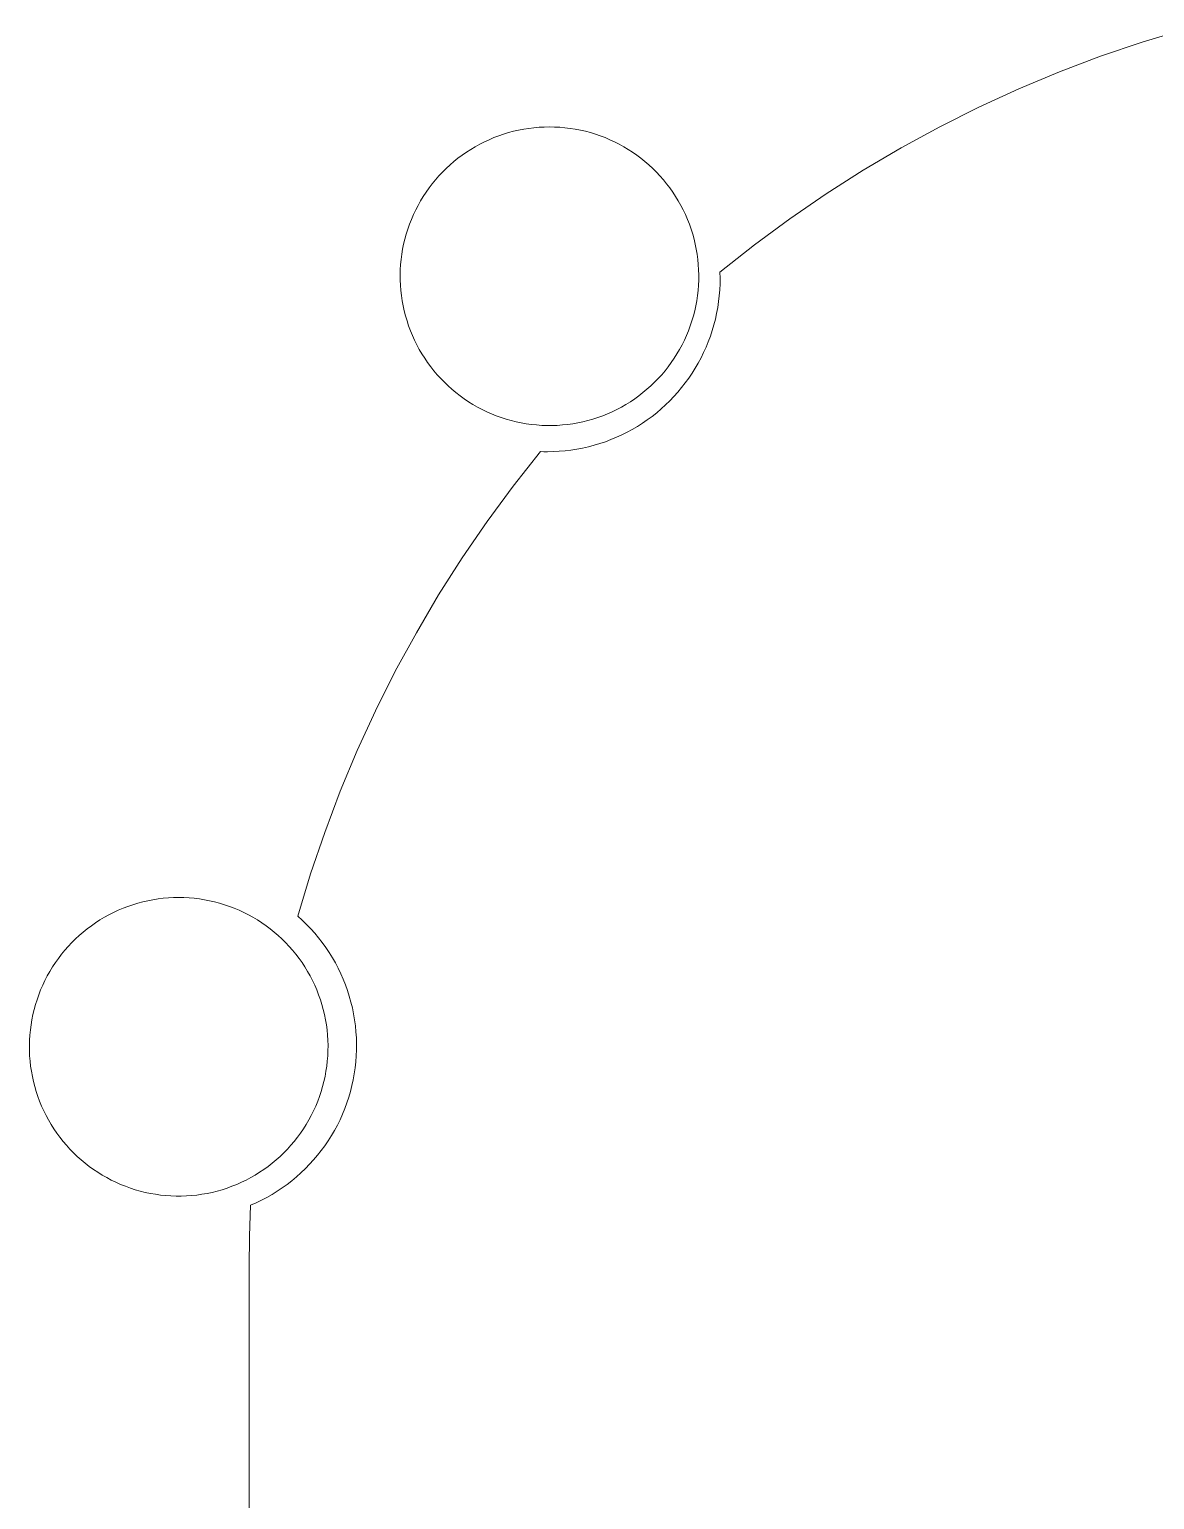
# Model space of a CAD drawing. Header units: millimetres. Extents: x 8434 to 10928, y 788 to 2545.
# Drawn here: x 9168.4 to 9215.6, y 1166.5 to 1228.2 of the extents above; entities that cross this region are included whole.
import ezdxf

# ---------------------------------------------------------------- set-up
doc = ezdxf.new("R2010")
doc.units = ezdxf.units.MM
doc.layers.add('ZANO_R', color=7, linetype='Continuous', lineweight=0)

msp = doc.modelspace()

# ---------------------------------------------------------------- linework, layer by layer
at = {"layer": 'ZANO_R'}
for p, q in [((9215.065, 1227.696), (9216.832, 1228.23)), ((9213.318, 1227.102), (9215.065, 1227.696)), ((9211.591, 1226.448), (9213.318, 1227.102)), ((9209.889, 1225.736), (9211.591, 1226.448)), ((9208.211, 1224.966), (9209.889, 1225.736)), ((9206.561, 1224.14), (9208.211, 1224.966)), ((9189.964, 1224.134), (9189.747, 1224.123)), ((9190.182, 1224.138), (9189.964, 1224.134)), ((9190.399, 1224.134), (9190.182, 1224.138)), ((9190.617, 1224.123), (9190.399, 1224.134)), ((9204.94, 1223.257), (9206.561, 1224.14)), ((9187.646, 1223.602), (9187.449, 1223.511)), ((9187.847, 1223.687), (9187.646, 1223.602)), ((9188.05, 1223.764), (9187.847, 1223.687)), ((9188.256, 1223.835), (9188.05, 1223.764)), ((9188.464, 1223.898), (9188.256, 1223.835)), ((9188.674, 1223.954), (9188.464, 1223.898)), ((9188.886, 1224.003), (9188.674, 1223.954)), ((9189.1, 1224.044), (9188.886, 1224.003)), ((9189.314, 1224.078), (9189.1, 1224.044)), ((9189.53, 1224.104), (9189.314, 1224.078)), ((9189.747, 1224.123), (9189.53, 1224.104)), ((9190.833, 1224.104), (9190.617, 1224.123)), ((9191.049, 1224.078), (9190.833, 1224.104)), ((9191.264, 1224.044), (9191.049, 1224.078)), ((9191.478, 1224.003), (9191.264, 1224.044)), ((9191.69, 1223.954), (9191.478, 1224.003)), ((9191.9, 1223.898), (9191.69, 1223.954)), ((9192.108, 1223.835), (9191.9, 1223.898)), ((9192.314, 1223.764), (9192.108, 1223.835)), ((9192.517, 1223.687), (9192.314, 1223.764)), ((9192.718, 1223.602), (9192.517, 1223.687)), ((9192.915, 1223.511), (9192.718, 1223.602)), ((9186.516, 1222.954), (9186.342, 1222.824)), ((9186.694, 1223.078), (9186.516, 1222.954)), ((9186.877, 1223.196), (9186.694, 1223.078)), ((9187.064, 1223.308), (9186.877, 1223.196)), ((9187.255, 1223.412), (9187.064, 1223.308)), ((9187.449, 1223.511), (9187.255, 1223.412)), ((9193.109, 1223.412), (9192.915, 1223.511)), ((9193.3, 1223.308), (9193.109, 1223.412)), ((9193.486, 1223.196), (9193.3, 1223.308)), ((9193.669, 1223.078), (9193.486, 1223.196)), ((9193.848, 1222.954), (9193.669, 1223.078)), ((9194.022, 1222.824), (9193.848, 1222.954)), ((9203.35, 1222.319), (9204.94, 1223.257)), ((9185.848, 1222.398), (9185.693, 1222.244)), ((9186.007, 1222.545), (9185.848, 1222.398)), ((9186.172, 1222.687), (9186.007, 1222.545)), ((9186.342, 1222.824), (9186.172, 1222.687)), ((9194.192, 1222.687), (9194.022, 1222.824)), ((9194.356, 1222.545), (9194.192, 1222.687)), ((9194.516, 1222.398), (9194.356, 1222.545)), ((9194.671, 1222.244), (9194.516, 1222.398)), ((9201.793, 1221.328), (9203.35, 1222.319)), ((9185.263, 1221.754), (9185.131, 1221.581)), ((9185.401, 1221.923), (9185.263, 1221.754)), ((9185.544, 1222.086), (9185.401, 1221.923)), ((9185.693, 1222.244), (9185.544, 1222.086)), ((9194.82, 1222.086), (9194.671, 1222.244)), ((9194.963, 1221.923), (9194.82, 1222.086)), ((9195.101, 1221.754), (9194.963, 1221.923)), ((9195.233, 1221.581), (9195.101, 1221.754)), ((9184.886, 1221.222), (9184.773, 1221.036)), ((9185.005, 1221.404), (9184.886, 1221.222)), ((9185.131, 1221.581), (9185.005, 1221.404)), ((9195.358, 1221.404), (9195.233, 1221.581)), ((9195.478, 1221.222), (9195.358, 1221.404)), ((9195.591, 1221.036), (9195.478, 1221.222)), ((9200.271, 1220.284), (9201.793, 1221.328)), ((9184.473, 1220.457), (9184.387, 1220.257)), ((9184.566, 1220.653), (9184.473, 1220.457)), ((9184.666, 1220.846), (9184.566, 1220.653)), ((9184.773, 1221.036), (9184.666, 1220.846)), ((9195.698, 1220.846), (9195.591, 1221.036)), ((9195.798, 1220.653), (9195.698, 1220.846)), ((9195.891, 1220.457), (9195.798, 1220.653)), ((9195.977, 1220.257), (9195.891, 1220.457)), ((9184.235, 1219.849), (9184.17, 1219.641)), ((9184.307, 1220.054), (9184.235, 1219.849)), ((9184.387, 1220.257), (9184.307, 1220.054)), ((9196.056, 1220.054), (9195.977, 1220.257)), ((9196.129, 1219.849), (9196.056, 1220.054)), ((9196.194, 1219.641), (9196.129, 1219.849)), ((9198.785, 1219.189), (9200.271, 1220.284)), ((9184.062, 1219.22), (9184.019, 1219.007)), ((9184.112, 1219.432), (9184.062, 1219.22)), ((9184.17, 1219.641), (9184.112, 1219.432)), ((9196.251, 1219.432), (9196.194, 1219.641)), ((9196.302, 1219.22), (9196.251, 1219.432)), ((9196.345, 1219.007), (9196.302, 1219.22)), ((9183.955, 1218.577), (9183.934, 1218.36)), ((9183.983, 1218.792), (9183.955, 1218.577)), ((9184.019, 1219.007), (9183.983, 1218.792)), ((9196.381, 1218.792), (9196.345, 1219.007)), ((9196.409, 1218.577), (9196.381, 1218.792)), ((9196.43, 1218.36), (9196.409, 1218.577)), ((9197.338, 1218.043), (9198.785, 1219.189)), ((9183.921, 1218.143), (9183.915, 1217.925)), ((9183.934, 1218.36), (9183.921, 1218.143)), ((9196.443, 1218.143), (9196.43, 1218.36)), ((9196.449, 1217.925), (9196.443, 1218.143)), ((9197.338, 1218.043), (9197.344, 1217.795)), ((9183.915, 1217.925), (9183.917, 1217.708)), ((9183.917, 1217.708), (9183.926, 1217.491)), ((9183.926, 1217.491), (9183.943, 1217.274)), ((9196.42, 1217.274), (9196.437, 1217.491)), ((9196.437, 1217.491), (9196.447, 1217.708)), ((9196.447, 1217.708), (9196.449, 1217.925)), ((9197.341, 1217.546), (9197.329, 1217.298)), ((9197.344, 1217.795), (9197.341, 1217.546)), ((9183.943, 1217.274), (9183.968, 1217.058)), ((9183.968, 1217.058), (9184, 1216.842)), ((9184, 1216.842), (9184.039, 1216.628)), ((9196.324, 1216.628), (9196.364, 1216.842)), ((9196.364, 1216.842), (9196.396, 1217.058)), ((9196.396, 1217.058), (9196.42, 1217.274)), ((9197.281, 1216.804), (9197.244, 1216.558)), ((9197.309, 1217.051), (9197.281, 1216.804)), ((9197.329, 1217.298), (9197.309, 1217.051)), ((9184.039, 1216.628), (9184.086, 1216.416)), ((9184.086, 1216.416), (9184.14, 1216.205)), ((9184.14, 1216.205), (9184.202, 1215.997)), ((9196.162, 1215.997), (9196.223, 1216.205)), ((9196.223, 1216.205), (9196.278, 1216.416)), ((9196.278, 1216.416), (9196.324, 1216.628)), ((9197.199, 1216.314), (9197.145, 1216.072)), ((9197.244, 1216.558), (9197.199, 1216.314)), ((9184.202, 1215.997), (9184.27, 1215.79)), ((9184.27, 1215.79), (9184.346, 1215.586)), ((9184.346, 1215.586), (9184.429, 1215.385)), ((9195.935, 1215.385), (9196.018, 1215.586)), ((9196.018, 1215.586), (9196.093, 1215.79)), ((9196.093, 1215.79), (9196.162, 1215.997)), ((9197.013, 1215.593), (9196.935, 1215.357)), ((9197.083, 1215.831), (9197.013, 1215.593)), ((9197.145, 1216.072), (9197.083, 1215.831)), ((9184.429, 1215.385), (9184.519, 1215.187)), ((9184.519, 1215.187), (9184.615, 1214.992)), ((9184.615, 1214.992), (9184.719, 1214.801)), ((9195.645, 1214.801), (9195.748, 1214.992)), ((9195.748, 1214.992), (9195.845, 1215.187)), ((9195.845, 1215.187), (9195.935, 1215.385)), ((9196.755, 1214.894), (9196.653, 1214.668)), ((9196.849, 1215.124), (9196.755, 1214.894)), ((9196.935, 1215.357), (9196.849, 1215.124)), ((9184.719, 1214.801), (9184.828, 1214.613)), ((9184.828, 1214.613), (9184.945, 1214.429)), ((9184.945, 1214.429), (9185.067, 1214.249)), ((9195.296, 1214.249), (9195.419, 1214.429)), ((9195.419, 1214.429), (9195.535, 1214.613)), ((9195.535, 1214.613), (9195.645, 1214.801)), ((9196.543, 1214.445), (9196.426, 1214.226)), ((9196.653, 1214.668), (9196.543, 1214.445)), ((9185.067, 1214.249), (9185.196, 1214.074)), ((9185.196, 1214.074), (9185.331, 1213.903)), ((9185.331, 1213.903), (9185.472, 1213.737)), ((9185.472, 1213.737), (9185.618, 1213.576)), ((9194.746, 1213.576), (9194.892, 1213.737)), ((9194.892, 1213.737), (9195.033, 1213.903)), ((9195.033, 1213.903), (9195.168, 1214.074)), ((9195.168, 1214.074), (9195.296, 1214.249)), ((9196.169, 1213.801), (9196.03, 1213.595)), ((9196.301, 1214.011), (9196.169, 1213.801)), ((9196.426, 1214.226), (9196.301, 1214.011)), ((9185.618, 1213.576), (9185.77, 1213.42)), ((9185.77, 1213.42), (9185.927, 1213.27)), ((9185.927, 1213.27), (9186.089, 1213.125)), ((9186.089, 1213.125), (9186.256, 1212.986)), ((9194.107, 1212.986), (9194.275, 1213.125)), ((9194.275, 1213.125), (9194.437, 1213.27)), ((9194.437, 1213.27), (9194.594, 1213.42)), ((9194.594, 1213.42), (9194.746, 1213.576)), ((9195.731, 1213.198), (9195.572, 1213.008)), ((9195.884, 1213.394), (9195.731, 1213.198)), ((9196.03, 1213.595), (9195.884, 1213.394)), ((9186.256, 1212.986), (9186.428, 1212.853)), ((9186.428, 1212.853), (9186.605, 1212.725)), ((9186.605, 1212.725), (9186.785, 1212.604)), ((9186.785, 1212.604), (9186.97, 1212.49)), ((9186.97, 1212.49), (9187.159, 1212.381)), ((9193.205, 1212.381), (9193.394, 1212.49)), ((9193.394, 1212.49), (9193.578, 1212.604)), ((9193.578, 1212.604), (9193.759, 1212.725)), ((9193.759, 1212.725), (9193.936, 1212.853)), ((9193.936, 1212.853), (9194.107, 1212.986)), ((9195.055, 1212.471), (9194.871, 1212.304)), ((9195.234, 1212.644), (9195.055, 1212.471)), ((9195.406, 1212.823), (9195.234, 1212.644)), ((9195.572, 1213.008), (9195.406, 1212.823)), ((9187.159, 1212.381), (9187.351, 1212.28)), ((9187.351, 1212.28), (9187.547, 1212.185)), ((9187.547, 1212.185), (9187.746, 1212.097)), ((9187.746, 1212.097), (9187.948, 1212.016)), ((9187.948, 1212.016), (9188.152, 1211.942)), ((9188.152, 1211.942), (9188.359, 1211.875)), ((9188.359, 1211.875), (9188.569, 1211.815)), ((9188.569, 1211.815), (9188.78, 1211.763)), ((9191.584, 1211.763), (9191.795, 1211.815)), ((9191.795, 1211.815), (9192.004, 1211.875)), ((9192.004, 1211.875), (9192.211, 1211.942)), ((9192.211, 1211.942), (9192.416, 1212.016)), ((9192.416, 1212.016), (9192.618, 1212.097)), ((9192.618, 1212.097), (9192.817, 1212.185)), ((9192.817, 1212.185), (9193.012, 1212.28)), ((9193.012, 1212.28), (9193.205, 1212.381)), ((9194.287, 1211.842), (9194.082, 1211.702)), ((9194.487, 1211.989), (9194.287, 1211.842)), ((9194.682, 1212.143), (9194.487, 1211.989)), ((9194.871, 1212.304), (9194.682, 1212.143)), ((9188.78, 1211.763), (9188.993, 1211.718)), ((9188.993, 1211.718), (9189.207, 1211.68)), ((9189.207, 1211.68), (9189.422, 1211.65)), ((9189.422, 1211.65), (9189.639, 1211.628)), ((9189.639, 1211.628), (9189.856, 1211.613)), ((9189.856, 1211.613), (9190.073, 1211.605)), ((9190.073, 1211.605), (9190.291, 1211.605)), ((9190.291, 1211.605), (9190.508, 1211.613)), ((9190.508, 1211.613), (9190.725, 1211.628)), ((9190.725, 1211.628), (9190.941, 1211.65)), ((9190.941, 1211.65), (9191.157, 1211.68)), ((9191.157, 1211.68), (9191.371, 1211.718)), ((9191.371, 1211.718), (9191.584, 1211.763)), ((9193.217, 1211.214), (9192.991, 1211.111)), ((9193.439, 1211.325), (9193.217, 1211.214)), ((9193.658, 1211.443), (9193.439, 1211.325)), ((9193.872, 1211.569), (9193.658, 1211.443)), ((9194.082, 1211.702), (9193.872, 1211.569)), ((9191.084, 1210.575), (9190.838, 1210.545)), ((9191.33, 1210.613), (9191.084, 1210.575)), ((9191.574, 1210.659), (9191.33, 1210.613)), ((9191.816, 1210.714), (9191.574, 1210.659)), ((9192.056, 1210.777), (9191.816, 1210.714)), ((9192.294, 1210.849), (9192.056, 1210.777)), ((9192.529, 1210.928), (9192.294, 1210.849)), ((9192.762, 1211.016), (9192.529, 1210.928)), ((9192.991, 1211.111), (9192.762, 1211.016)), ((9188.662, 1209.065), (9189.807, 1210.512)), ((9189.807, 1210.512), (9189.95, 1210.508)), ((9189.95, 1210.508), (9190.094, 1210.507)), ((9190.342, 1210.511), (9190.094, 1210.507)), ((9190.59, 1210.524), (9190.342, 1210.511)), ((9190.838, 1210.545), (9190.59, 1210.524)), ((9187.566, 1207.58), (9188.662, 1209.065)), ((9186.522, 1206.058), (9187.566, 1207.58)), ((9185.531, 1204.501), (9186.522, 1206.058)), ((9184.594, 1202.911), (9185.531, 1204.501)), ((9183.711, 1201.29), (9184.594, 1202.911)), ((9182.884, 1199.639), (9183.711, 1201.29)), ((9182.114, 1197.962), (9182.884, 1199.639)), ((9181.402, 1196.259), (9182.114, 1197.962)), ((9180.749, 1194.533), (9181.402, 1196.259)), ((9180.155, 1192.785), (9180.749, 1194.533)), ((9179.621, 1191.019), (9180.155, 1192.785)), ((9172.693, 1191.496), (9172.487, 1191.426)), ((9172.901, 1191.559), (9172.693, 1191.496)), ((9173.111, 1191.615), (9172.901, 1191.559)), ((9173.323, 1191.664), (9173.111, 1191.615)), ((9173.536, 1191.705), (9173.323, 1191.664)), ((9173.751, 1191.739), (9173.536, 1191.705)), ((9173.967, 1191.766), (9173.751, 1191.739)), ((9174.184, 1191.784), (9173.967, 1191.766)), ((9174.401, 1191.796), (9174.184, 1191.784)), ((9174.619, 1191.8), (9174.401, 1191.796)), ((9174.836, 1191.796), (9174.619, 1191.8)), ((9175.054, 1191.784), (9174.836, 1191.796)), ((9175.27, 1191.766), (9175.054, 1191.784)), ((9175.486, 1191.739), (9175.27, 1191.766)), ((9175.701, 1191.705), (9175.486, 1191.739)), ((9175.915, 1191.664), (9175.701, 1191.705)), ((9176.127, 1191.615), (9175.915, 1191.664)), ((9176.337, 1191.559), (9176.127, 1191.615)), ((9176.545, 1191.496), (9176.337, 1191.559)), ((9176.751, 1191.426), (9176.545, 1191.496)), ((9171.314, 1190.857), (9171.131, 1190.74)), ((9171.501, 1190.969), (9171.314, 1190.857)), ((9171.692, 1191.074), (9171.501, 1190.969)), ((9171.886, 1191.172), (9171.692, 1191.074)), ((9172.083, 1191.264), (9171.886, 1191.172)), ((9172.283, 1191.348), (9172.083, 1191.264)), ((9172.487, 1191.426), (9172.283, 1191.348)), ((9176.954, 1191.348), (9176.751, 1191.426)), ((9177.155, 1191.264), (9176.954, 1191.348)), ((9177.352, 1191.172), (9177.155, 1191.264)), ((9177.546, 1191.074), (9177.352, 1191.172)), ((9177.737, 1190.969), (9177.546, 1191.074)), ((9177.923, 1190.857), (9177.737, 1190.969)), ((9178.106, 1190.74), (9177.923, 1190.857)), ((9179.808, 1190.848), (9179.621, 1191.019)), ((9179.989, 1190.672), (9179.808, 1190.848)), ((9170.444, 1190.207), (9170.285, 1190.059)), ((9170.609, 1190.349), (9170.444, 1190.207)), ((9170.779, 1190.485), (9170.609, 1190.349)), ((9170.953, 1190.615), (9170.779, 1190.485)), ((9171.131, 1190.74), (9170.953, 1190.615)), ((9178.285, 1190.615), (9178.106, 1190.74)), ((9178.459, 1190.485), (9178.285, 1190.615)), ((9178.629, 1190.349), (9178.459, 1190.485)), ((9178.793, 1190.207), (9178.629, 1190.349)), ((9178.953, 1190.059), (9178.793, 1190.207)), ((9180.164, 1190.489), (9179.989, 1190.672)), ((9180.332, 1190.3), (9180.164, 1190.489)), ((9180.494, 1190.105), (9180.332, 1190.3)), ((9169.837, 1189.584), (9169.7, 1189.416)), ((9169.981, 1189.747), (9169.837, 1189.584)), ((9170.13, 1189.906), (9169.981, 1189.747)), ((9170.285, 1190.059), (9170.13, 1189.906)), ((9179.108, 1189.906), (9178.953, 1190.059)), ((9179.257, 1189.747), (9179.108, 1189.906)), ((9179.4, 1189.584), (9179.257, 1189.747)), ((9179.538, 1189.416), (9179.4, 1189.584)), ((9180.648, 1189.905), (9180.494, 1190.105)), ((9180.796, 1189.699), (9180.648, 1189.905)), ((9180.936, 1189.489), (9180.796, 1189.699)), ((9169.442, 1189.065), (9169.323, 1188.883)), ((9169.568, 1189.243), (9169.442, 1189.065)), ((9169.7, 1189.416), (9169.568, 1189.243)), ((9179.67, 1189.243), (9179.538, 1189.416)), ((9179.795, 1189.065), (9179.67, 1189.243)), ((9179.915, 1188.883), (9179.795, 1189.065)), ((9181.069, 1189.273), (9180.936, 1189.489)), ((9181.195, 1189.054), (9181.069, 1189.273)), ((9181.312, 1188.829), (9181.195, 1189.054)), ((9169.103, 1188.508), (9169.003, 1188.315)), ((9169.21, 1188.697), (9169.103, 1188.508)), ((9169.323, 1188.883), (9169.21, 1188.697)), ((9180.028, 1188.697), (9179.915, 1188.883)), ((9180.135, 1188.508), (9180.028, 1188.697)), ((9180.234, 1188.315), (9180.135, 1188.508)), ((9181.422, 1188.601), (9181.312, 1188.829)), ((9181.524, 1188.37), (9181.422, 1188.601)), ((9181.617, 1188.135), (9181.524, 1188.37)), ((9168.824, 1187.918), (9168.744, 1187.716)), ((9168.91, 1188.118), (9168.824, 1187.918)), ((9169.003, 1188.315), (9168.91, 1188.118)), ((9180.328, 1188.118), (9180.234, 1188.315)), ((9180.414, 1187.918), (9180.328, 1188.118)), ((9180.493, 1187.716), (9180.414, 1187.918)), ((9181.703, 1187.896), (9181.617, 1188.135)), ((9181.779, 1187.655), (9181.703, 1187.896)), ((9168.607, 1187.303), (9168.549, 1187.093)), ((9168.672, 1187.51), (9168.607, 1187.303)), ((9168.744, 1187.716), (9168.672, 1187.51)), ((9180.565, 1187.51), (9180.493, 1187.716)), ((9180.631, 1187.303), (9180.565, 1187.51)), ((9180.688, 1187.093), (9180.631, 1187.303)), ((9181.848, 1187.412), (9181.779, 1187.655)), ((9181.908, 1187.166), (9181.848, 1187.412)), ((9181.959, 1186.918), (9181.908, 1187.166)), ((9168.456, 1186.668), (9168.42, 1186.454)), ((9168.499, 1186.882), (9168.456, 1186.668)), ((9168.549, 1187.093), (9168.499, 1186.882)), ((9180.739, 1186.882), (9180.688, 1187.093)), ((9180.782, 1186.668), (9180.739, 1186.882)), ((9180.818, 1186.454), (9180.782, 1186.668)), ((9182.002, 1186.669), (9181.959, 1186.918)), ((9182.036, 1186.418), (9182.002, 1186.669)), ((9168.371, 1186.022), (9168.358, 1185.804)), ((9168.392, 1186.238), (9168.371, 1186.022)), ((9168.42, 1186.454), (9168.392, 1186.238)), ((9180.846, 1186.238), (9180.818, 1186.454)), ((9180.867, 1186.022), (9180.846, 1186.238)), ((9180.88, 1185.804), (9180.867, 1186.022)), ((9182.061, 1186.166), (9182.036, 1186.418)), ((9182.077, 1185.914), (9182.061, 1186.166)), ((9182.085, 1185.661), (9182.077, 1185.914)), ((9168.358, 1185.804), (9168.352, 1185.587)), ((9168.352, 1185.587), (9168.354, 1185.369)), ((9168.354, 1185.369), (9168.363, 1185.152)), ((9180.874, 1185.152), (9180.884, 1185.369)), ((9180.886, 1185.587), (9180.88, 1185.804)), ((9180.884, 1185.369), (9180.886, 1185.587)), ((9182.073, 1185.155), (9182.083, 1185.408)), ((9182.083, 1185.408), (9182.085, 1185.661)), ((9168.363, 1185.152), (9168.38, 1184.935)), ((9168.38, 1184.935), (9168.405, 1184.719)), ((9168.405, 1184.719), (9168.437, 1184.504)), ((9180.801, 1184.504), (9180.833, 1184.719)), ((9180.833, 1184.719), (9180.857, 1184.935)), ((9180.857, 1184.935), (9180.874, 1185.152)), ((9181.99, 1184.4), (9182.026, 1184.651)), ((9182.026, 1184.651), (9182.054, 1184.902)), ((9182.054, 1184.902), (9182.073, 1185.155)), ((9168.437, 1184.504), (9168.476, 1184.29)), ((9168.476, 1184.29), (9168.523, 1184.077)), ((9168.523, 1184.077), (9168.577, 1183.867)), ((9180.66, 1183.867), (9180.715, 1184.077)), ((9180.715, 1184.077), (9180.761, 1184.29)), ((9180.761, 1184.29), (9180.801, 1184.504)), ((9181.891, 1183.904), (9181.945, 1184.151)), ((9181.945, 1184.151), (9181.99, 1184.4)), ((9168.577, 1183.867), (9168.639, 1183.658)), ((9168.639, 1183.658), (9168.707, 1183.452)), ((9168.707, 1183.452), (9168.783, 1183.248)), ((9180.454, 1183.248), (9180.53, 1183.452)), ((9180.53, 1183.452), (9180.599, 1183.658)), ((9180.599, 1183.658), (9180.66, 1183.867)), ((9181.678, 1183.176), (9181.757, 1183.416)), ((9181.757, 1183.416), (9181.828, 1183.659)), ((9181.828, 1183.659), (9181.891, 1183.904)), ((9168.783, 1183.248), (9168.866, 1183.047)), ((9168.866, 1183.047), (9168.956, 1182.848)), ((9168.956, 1182.848), (9169.052, 1182.654)), ((9180.185, 1182.654), (9180.282, 1182.848)), ((9180.282, 1182.848), (9180.372, 1183.047)), ((9180.372, 1183.047), (9180.454, 1183.248)), ((9181.494, 1182.704), (9181.59, 1182.939)), ((9181.59, 1182.939), (9181.678, 1183.176)), ((9169.052, 1182.654), (9169.156, 1182.462)), ((9169.156, 1182.462), (9169.265, 1182.274)), ((9169.265, 1182.274), (9169.382, 1182.09)), ((9179.856, 1182.09), (9179.972, 1182.274)), ((9179.972, 1182.274), (9180.082, 1182.462)), ((9180.082, 1182.462), (9180.185, 1182.654)), ((9181.158, 1182.024), (9181.278, 1182.247)), ((9181.278, 1182.247), (9181.39, 1182.474)), ((9181.39, 1182.474), (9181.494, 1182.704)), ((9169.382, 1182.09), (9169.504, 1181.911)), ((9169.504, 1181.911), (9169.633, 1181.735)), ((9169.633, 1181.735), (9169.768, 1181.565)), ((9169.768, 1181.565), (9169.908, 1181.399)), ((9179.329, 1181.399), (9179.47, 1181.565)), ((9179.47, 1181.565), (9179.604, 1181.735)), ((9179.604, 1181.735), (9179.733, 1181.911)), ((9179.733, 1181.911), (9179.856, 1182.09)), ((9180.752, 1181.383), (9180.895, 1181.592)), ((9180.895, 1181.592), (9181.03, 1181.806)), ((9181.03, 1181.806), (9181.158, 1182.024)), ((9169.908, 1181.399), (9170.055, 1181.238)), ((9170.055, 1181.238), (9170.207, 1181.082)), ((9170.207, 1181.082), (9170.364, 1180.931)), ((9178.874, 1180.931), (9179.031, 1181.082)), ((9179.031, 1181.082), (9179.183, 1181.238)), ((9179.183, 1181.238), (9179.329, 1181.399)), ((9180.282, 1180.787), (9180.445, 1180.98)), ((9180.445, 1180.98), (9180.602, 1181.179)), ((9180.602, 1181.179), (9180.752, 1181.383)), ((9170.364, 1180.931), (9170.526, 1180.787)), ((9170.526, 1180.787), (9170.693, 1180.647)), ((9170.693, 1180.647), (9170.865, 1180.514)), ((9170.865, 1180.514), (9171.042, 1180.387)), ((9171.042, 1180.387), (9171.222, 1180.266)), ((9178.015, 1180.266), (9178.196, 1180.387)), ((9178.196, 1180.387), (9178.372, 1180.514)), ((9178.372, 1180.514), (9178.544, 1180.647)), ((9178.544, 1180.647), (9178.712, 1180.787)), ((9178.712, 1180.787), (9178.874, 1180.931)), ((9179.752, 1180.244), (9179.935, 1180.419)), ((9179.935, 1180.419), (9180.112, 1180.6)), ((9180.112, 1180.6), (9180.282, 1180.787)), ((9171.222, 1180.266), (9171.407, 1180.151)), ((9171.407, 1180.151), (9171.596, 1180.043)), ((9171.596, 1180.043), (9171.788, 1179.941)), ((9171.788, 1179.941), (9171.984, 1179.846)), ((9171.984, 1179.846), (9172.183, 1179.758)), ((9172.183, 1179.758), (9172.385, 1179.677)), ((9176.853, 1179.677), (9177.055, 1179.758)), ((9177.055, 1179.758), (9177.254, 1179.846)), ((9177.254, 1179.846), (9177.449, 1179.941)), ((9177.449, 1179.941), (9177.642, 1180.043)), ((9177.642, 1180.043), (9177.83, 1180.151)), ((9177.83, 1180.151), (9178.015, 1180.266)), ((9178.962, 1179.612), (9179.168, 1179.759)), ((9179.168, 1179.759), (9179.368, 1179.914)), ((9179.368, 1179.914), (9179.563, 1180.076)), ((9179.563, 1180.076), (9179.752, 1180.244)), ((9172.385, 1179.677), (9172.589, 1179.603)), ((9172.589, 1179.603), (9172.796, 1179.536)), ((9172.796, 1179.536), (9173.006, 1179.477)), ((9173.006, 1179.477), (9173.217, 1179.424)), ((9173.217, 1179.424), (9173.43, 1179.379)), ((9173.43, 1179.379), (9173.644, 1179.342)), ((9173.644, 1179.342), (9173.859, 1179.312)), ((9173.859, 1179.312), (9174.076, 1179.289)), ((9174.076, 1179.289), (9174.293, 1179.274)), ((9174.293, 1179.274), (9174.51, 1179.266)), ((9174.51, 1179.266), (9174.728, 1179.266)), ((9174.728, 1179.266), (9174.945, 1179.274)), ((9174.945, 1179.274), (9175.162, 1179.289)), ((9175.162, 1179.289), (9175.378, 1179.312)), ((9175.378, 1179.312), (9175.594, 1179.342)), ((9175.594, 1179.342), (9175.808, 1179.379)), ((9175.808, 1179.379), (9176.021, 1179.424)), ((9176.021, 1179.424), (9176.232, 1179.477)), ((9176.232, 1179.477), (9176.441, 1179.536)), ((9176.441, 1179.536), (9176.648, 1179.603)), ((9176.648, 1179.603), (9176.853, 1179.677)), ((9177.865, 1178.986), (9178.093, 1179.095)), ((9178.093, 1179.095), (9178.317, 1179.213)), ((9178.317, 1179.213), (9178.537, 1179.338)), ((9178.537, 1179.338), (9178.752, 1179.471)), ((9178.752, 1179.471), (9178.962, 1179.612)), ((9177.586, 1177.582), (9177.633, 1178.884)), ((9177.633, 1178.884), (9177.865, 1178.986)), ((9177.57, 1176.28), (9177.586, 1177.582)), ((9177.57, 1155.856), (9177.57, 1176.28))]:
    msp.add_line(p, q, dxfattribs=at)

doc.saveas('drawing.dxf')
